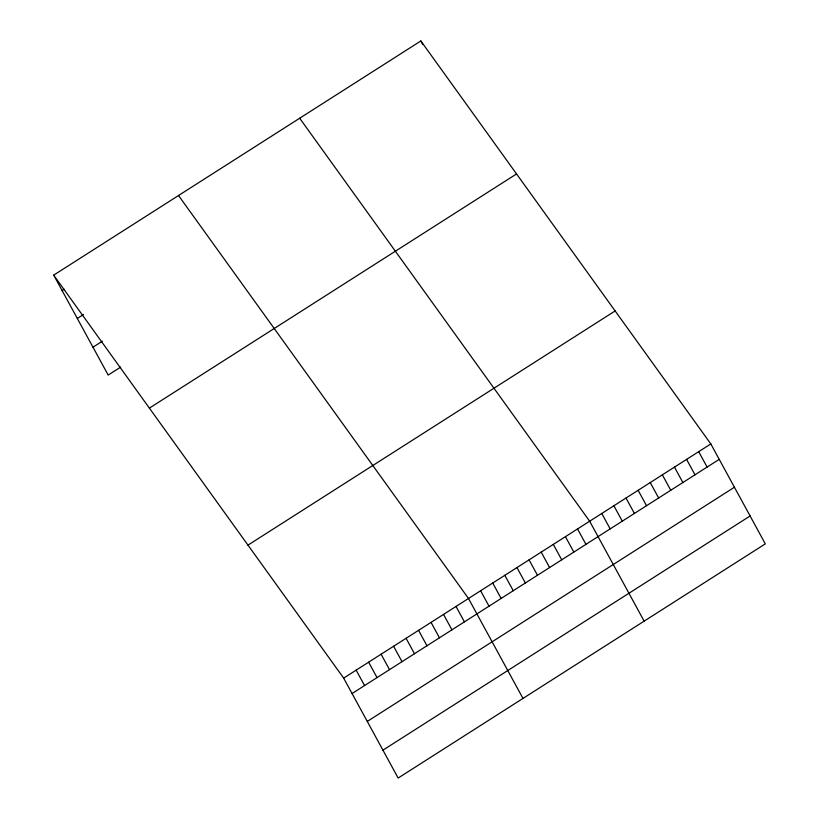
<?xml version="1.0" encoding="UTF-8"?>
<svg xmlns="http://www.w3.org/2000/svg" width="819" height="819" viewBox="0 0 819 819"><rect width="100%" height="100%" fill="white"/><g stroke="black" fill="none" stroke-linecap="round" stroke-linejoin="round"><path stroke-width="1.23" d="M53.696 275.133L420.853 40.95L710.82 443.929L765.304 543.867L398.147 778.05L343.663 678.112L53.696 275.133L108.18 375.071L120.669 367.117M62.101 290.55L64.179 289.23M77.303 318.448L83.548 314.465M92.977 347.184L102.334 341.216M149.386 408.118L516.543 173.935M247.973 545.126L615.13 310.944M343.663 678.112L710.82 443.929M352.068 693.529L719.225 459.346M367.281 721.426L734.428 487.233M382.944 750.163L750.102 515.97M299.682 118.233L589.66 521.212L644.144 621.15M178.522 195.516L468.499 598.484L522.983 698.423M698.699 451.658L707.104 467.076M686.588 459.377L694.993 474.805M674.467 467.106L682.872 482.524M662.356 474.836L670.761 490.253M420.853 40.95L422.645 44.257M650.235 482.565L658.64 497.983M638.124 490.294L646.529 505.712M626.003 498.024L634.408 513.441M613.892 505.753L622.297 521.171M601.77 513.482L610.175 528.9M577.538 528.931L585.943 544.359M565.427 536.66L573.832 552.078M553.306 544.389L561.711 559.807M541.195 552.119L549.6 567.536M529.074 559.848L537.479 575.266M516.963 567.577L525.368 582.995M504.842 575.307L513.247 590.724M492.731 583.036L501.136 598.454M480.61 590.765L489.015 606.183M456.009 606.449L464.424 621.867M443.529 614.414L451.934 629.831M431.05 622.379L439.455 637.796M418.56 630.333L426.965 645.761M406.081 638.298L414.486 653.716M393.601 646.263L402.006 661.68M381.111 654.227L389.516 669.645M368.632 662.182L377.037 677.61M356.142 670.147L364.557 685.564"/></g></svg>
